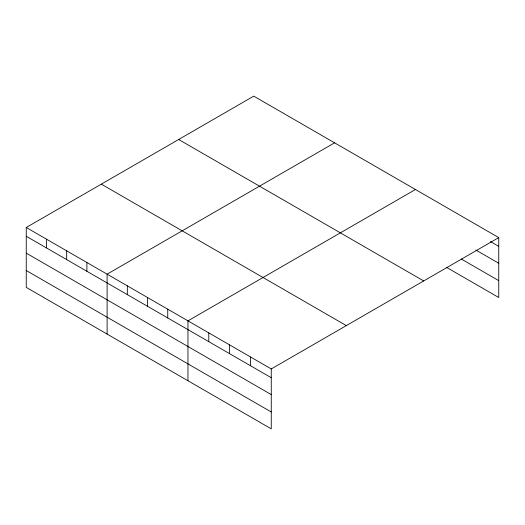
<?xml version="1.0" encoding="UTF-8"?>
<svg xmlns="http://www.w3.org/2000/svg" width="525" height="525" viewBox="0 0 525 525"><rect width="100%" height="100%" fill="white"/><g stroke="black" fill="none" stroke-linecap="round" stroke-linejoin="round"><path stroke-width="0.79" d="M271.261 394.597L271.261 368.944L26.25 227.489L26.25 287.392L271.261 428.853L271.261 394.597L26.25 253.135M446.683 267.455L498.75 297.511L498.75 237.608L253.739 96.147L26.25 227.489M334.589 142.833L107.107 274.168L107.107 334.071M415.446 189.512L187.957 320.847L187.957 380.756M271.261 368.944L498.75 237.608M490.422 241.572L498.75 246.382M475.84 250.031L498.75 263.255M461.265 258.996L498.75 280.639M178.664 139.493L423.682 280.947M101.318 184.144L346.336 325.605M26.25 236.263L271.261 377.724M26.25 270.519L271.261 411.981M250.438 356.921L250.438 365.695M229.609 344.899L229.609 353.673M208.786 332.876L208.786 341.65M167.744 309.179L167.744 317.953M147.532 297.511L147.532 306.285M127.319 285.836L127.319 294.617M86.894 262.5L86.894 271.274M66.675 250.825L66.675 259.606M46.462 239.157L46.462 247.938"/></g></svg>
